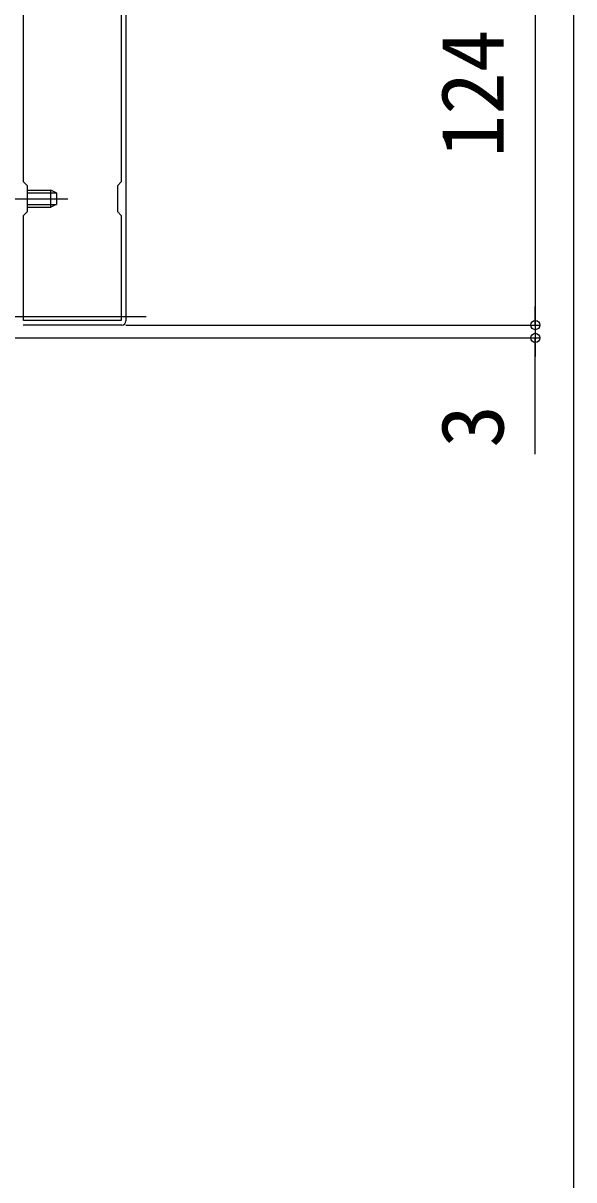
# Model space of a CAD drawing. Units: millimetres, scale not verified. Extents: x -875 to 875, y -1303 to 1295.
# Drawn here: x 746.5 to 875, y 197.8 to 467.8 of the extents above; entities that cross this region are included whole.
import ezdxf
from ezdxf.enums import TextEntityAlignment as Align

# ---------------------------------------------------------------- set-up
doc = ezdxf.new("R2010")
doc.units = ezdxf.units.MM
doc.header["$LTSCALE"] = 8
for name, color, linetype in [('0-3_YKK_11', 7, 'Continuous'), ('0-4_YKK_12', 2, 'Continuous'), ('0-5_YKK_13', 4, 'Continuous'), ('0-6_YKK_D', 6, 'Continuous'), ('0-7_YKK_ZWAK', 7, 'Continuous')]:
    doc.layers.add(name, color=color, linetype=linetype)
doc.styles.add('ＭＳ ゴシック', font='')
doc.styles.get('ＭＳ ゴシック').set_extended_font_data('MS Gothic')

msp = doc.modelspace()

# ---------------------------------------------------------------- linework, layer by layer
at = {"layer": '0-3_YKK_11'}
for p, q in [((770.5, 520.3), (770.5, 398.3)), ((769.5, 397.3), (746.5, 397.3))]:
    msp.add_line(p, q, dxfattribs=at)
msp.add_lwpolyline([(769.4, 487.9), (769.4, 430.7), (768.5, 429.8), (768.5, 423.8), (769.4, 422.9), (769.4, 398.4), (746.6, 398.4), (746.6, 422.9), (747.5, 423.8), (747.5, 429.8), (746.6, 430.7), (746.6, 487.9), (747.5, 488.8), (747.5, 494.8), (746.6, 495.7), (746.6, 520.2), (769.4, 520.2), (769.4, 495.7), (768.5, 494.8), (768.5, 488.8)], close=True, dxfattribs=at)
msp.add_arc((769.5, 398.3), 1, 270.00001, 359.99999, dxfattribs=at)
at = {"layer": '0-4_YKK_12'}
msp.add_line((739.4, 426.8), (756.9, 426.8), dxfattribs=at)
at = {"layer": '0-5_YKK_13'}
for p, q in [((747.5, 428.8), (753, 428.8)), ((747.5, 428.146), (754.309, 428.146)), ((754.4, 428.1), (753, 428.8)), ((754.4, 425.5), (754.4, 428.1)), ((747.5, 425.454), (754.309, 425.454)), ((754.4, 425.5), (753, 424.8))]:
    msp.add_line(p, q, dxfattribs=at)
msp.add_lwpolyline([(747.5, 424.8), (753, 424.8), (753, 428.8)], dxfattribs=at)
at = {"layer": '0-6_YKK_D'}
for p, q in [((866, 521.3), (866, 397.3)), ((866, 397.3), (866, 401.6)), ((-780, 399.3), (775.221, 399.3)), ((770.5, 397.3), (867, 397.3)), ((770.5, 397.3), (867, 397.3)), ((866, 397.3), (866, 394.3)), ((866, 397.3), (866, 394.3)), ((740.5, 394.3), (867, 394.3)), ((866, 394.3), (866, 390)), ((866, 367.154), (866, 394.3))]:
    msp.add_line(p, q, dxfattribs=at)
for centre in [(866, 397.3), (866, 397.3), (866, 394.3)]:
    msp.add_circle(centre, 1.075, dxfattribs=at)
at = {"layer": '0-7_YKK_ZWAK'}
msp.add_lwpolyline([(-875, -1302.7), (875, -1302.7), (875, 1247.3)], dxfattribs=at)

# ---------------------------------------------------------------- texts
at = {"layer": '0-6_YKK_D', "style": 'ＭＳ ゴシック'}
for s, p in [('124', (863, 436.402)), ('3', (863, 368.677))]:
    msp.add_text(s, height=14.66, rotation=90, dxfattribs=at).set_placement(p, align=Align.BOTTOM_LEFT)

doc.saveas('drawing.dxf')
